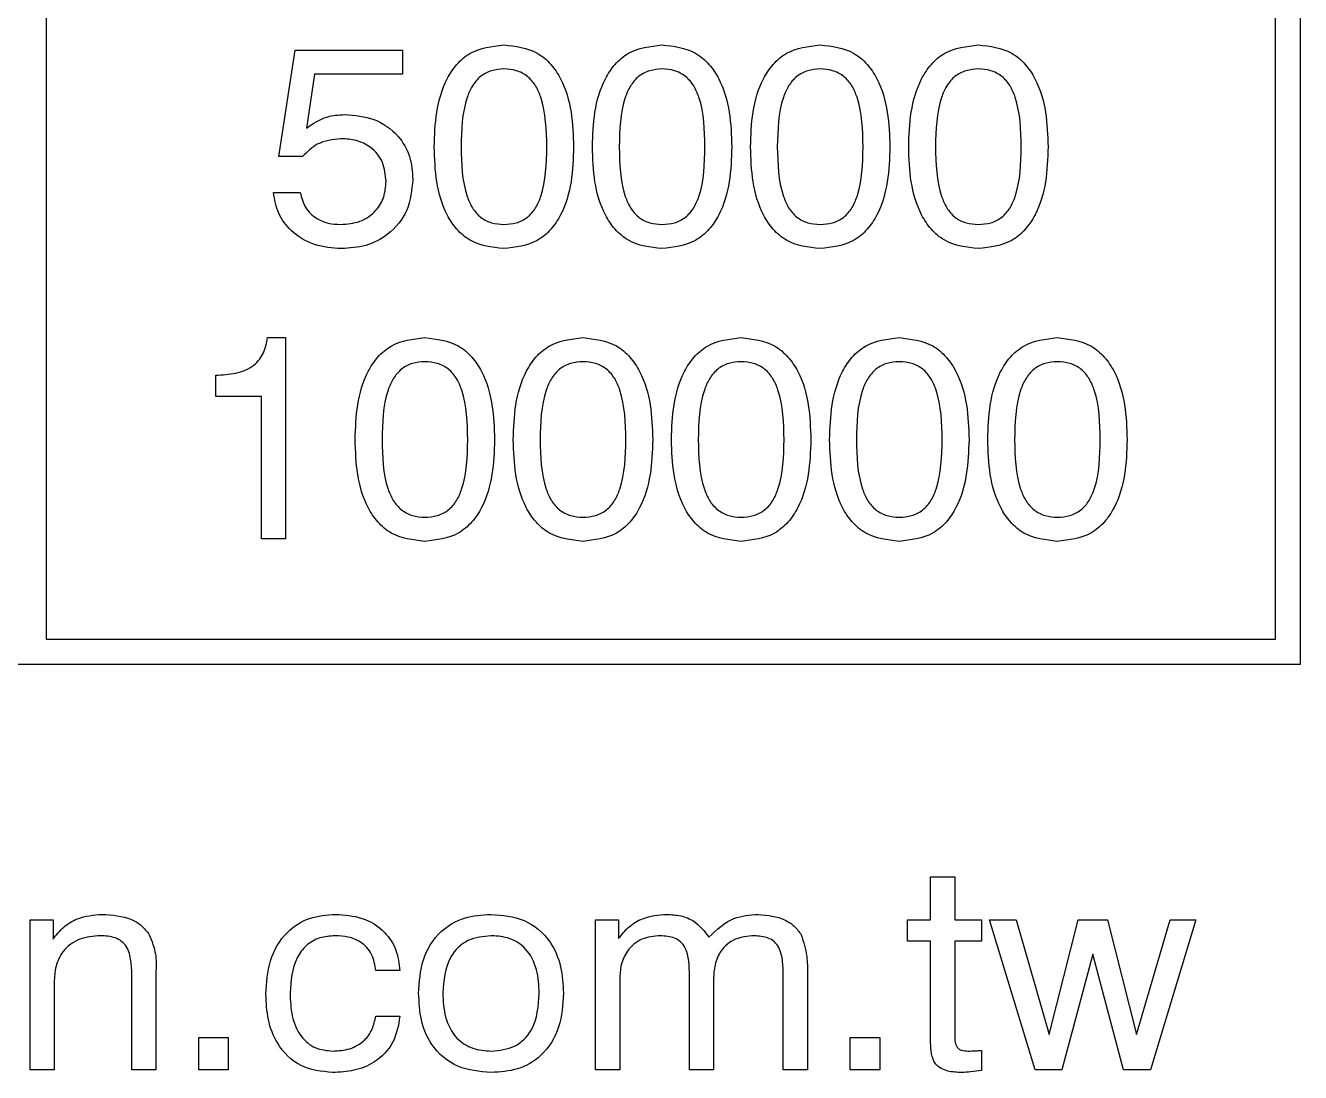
# Model space of a CAD drawing. Header units: millimetres. Extents: x -684 to 5961, y -1281 to 2539.
# Drawn here: x 2801.85 to 2817.09, y -518.65 to -506.13 of the extents above; entities that cross this region are included whole.
import ezdxf

# ---------------------------------------------------------------- set-up
doc = ezdxf.new("R2010")
doc.units = ezdxf.units.MM
doc.header["$LTSCALE"] = 5
doc.header["$MEASUREMENT"] = 0
doc.layers.get('0').update_dxf_attribs({"linetype": 'CONTINUOUS'})

msp = doc.modelspace()

# ---------------------------------------------------------------- linework, layer by layer
for p, q in [((2817.092, -513.765), (2817.092, -451.465)), ((2802.092, -456.265), (2802.092, -513.465)), ((2816.792, -513.465), (2816.792, -456.265)), ((2804.875, -507.695), (2805.07, -506.425)), ((2805.07, -506.425), (2806.353, -506.425)), ((2806.353, -506.425), (2806.353, -506.713)), ((2805.301, -506.713), (2805.204, -507.356)), ((2806.353, -506.713), (2805.301, -506.713)), ((2805.158, -507.695), (2804.875, -507.695)), ((2804.811, -508.126), (2805.131, -508.126)), ((2804.739, -509.861), (2804.955, -509.861)), ((2804.955, -509.861), (2804.955, -512.265)), ((2804.121, -510.566), (2804.121, -510.31)), ((2804.666, -510.566), (2804.121, -510.566)), ((2804.666, -512.265), (2804.666, -510.566)), ((2804.955, -512.265), (2804.666, -512.265)), ((2802.092, -513.465), (2816.792, -513.465)), ((2784.792, -513.765), (2817.092, -513.765)), ((2812.669, -516.307), (2812.957, -516.307)), ((2812.669, -516.82), (2812.669, -516.307)), ((2812.957, -516.307), (2812.957, -516.82)), ((2801.9, -516.82), (2802.175, -516.82)), ((2801.9, -518.615), (2801.9, -516.82)), ((2802.175, -516.82), (2802.175, -517.051)), ((2808.663, -516.82), (2808.938, -516.82)), ((2808.663, -518.615), (2808.663, -516.82)), ((2808.938, -516.82), (2808.938, -517.046)), ((2812.394, -516.82), (2812.669, -516.82)), ((2812.394, -517.076), (2812.394, -516.82)), ((2812.957, -516.82), (2813.278, -516.82)), ((2813.278, -516.82), (2813.278, -517.076)), ((2813.374, -516.82), (2813.693, -516.82)), ((2813.919, -518.615), (2813.374, -516.82)), ((2813.693, -516.82), (2814.085, -518.193)), ((2814.085, -518.193), (2814.432, -516.82)), ((2814.432, -516.82), (2814.784, -516.82)), ((2814.784, -516.82), (2815.131, -518.193)), ((2815.131, -518.193), (2815.533, -516.82)), ((2815.842, -516.82), (2815.297, -518.615)), ((2815.533, -516.82), (2815.842, -516.82)), ((2812.669, -517.076), (2812.394, -517.076)), ((2812.669, -518.291), (2812.669, -517.076)), ((2813.278, -517.076), (2812.957, -517.076)), ((2812.957, -517.076), (2812.957, -518.188)), ((2814.607, -517.232), (2814.239, -518.615)), ((2814.977, -518.615), (2814.607, -517.232)), ((2803.406, -517.429), (2803.406, -518.615)), ((2806.323, -517.429), (2806.034, -517.429)), ((2802.188, -517.573), (2802.188, -518.615)), ((2803.118, -518.615), (2803.118, -517.489)), ((2808.951, -517.535), (2808.951, -518.615)), ((2809.784, -518.615), (2809.784, -517.491)), ((2810.073, -517.535), (2810.073, -518.615)), ((2810.906, -518.615), (2810.906, -517.491)), ((2811.195, -517.466), (2811.195, -518.615)), ((2806.034, -517.974), (2806.323, -517.974)), ((2803.919, -518.23), (2804.271, -518.23)), ((2803.919, -518.615), (2803.919, -518.23)), ((2804.271, -518.23), (2804.271, -518.615)), ((2811.707, -518.23), (2812.06, -518.23)), ((2811.707, -518.615), (2811.707, -518.23)), ((2812.06, -518.23), (2812.06, -518.615)), ((2813.278, -518.382), (2813.278, -518.622)), ((2802.188, -518.615), (2801.9, -518.615)), ((2803.406, -518.615), (2803.118, -518.615)), ((2804.271, -518.615), (2803.919, -518.615)), ((2808.951, -518.615), (2808.663, -518.615)), ((2810.073, -518.615), (2809.784, -518.615)), ((2811.195, -518.615), (2810.906, -518.615)), ((2812.06, -518.615), (2811.707, -518.615)), ((2814.239, -518.615), (2813.919, -518.615)), ((2815.297, -518.615), (2814.977, -518.615))]:
    msp.add_line(p, q)
for points, knots in [([(2806.734, -507.581), (2806.738, -507.442), (2806.747, -507.164), (2806.844, -506.823), (2806.996, -506.589), (2807.212, -506.403), (2807.424, -506.378), (2807.564, -506.361)], [0, 0, 0, 0, 0.25095, 0.501238, 0.626585, 0.75176, 1, 1, 1, 1]), ([(2807.564, -506.361), (2807.706, -506.377), (2807.918, -506.402), (2808.135, -506.588), (2808.289, -506.821), (2808.386, -507.164), (2808.396, -507.442), (2808.4, -507.581)], [0, 0, 0, 0, 0.24832, 0.373489, 0.498826, 0.749057, 1, 1, 1, 1]), ([(2808.625, -507.581), (2808.629, -507.442), (2808.638, -507.164), (2808.735, -506.823), (2808.888, -506.589), (2809.103, -506.403), (2809.315, -506.378), (2809.456, -506.361)], [0, 0, 0, 0, 0.25095, 0.501238, 0.626585, 0.75176, 1, 1, 1, 1]), ([(2809.456, -506.361), (2809.597, -506.377), (2809.809, -506.402), (2810.026, -506.588), (2810.18, -506.821), (2810.277, -507.164), (2810.287, -507.442), (2810.291, -507.581)], [0, 0, 0, 0, 0.24832, 0.373489, 0.498826, 0.749057, 1, 1, 1, 1]), ([(2810.516, -507.581), (2810.52, -507.442), (2810.529, -507.164), (2810.626, -506.823), (2810.779, -506.589), (2810.994, -506.403), (2811.206, -506.378), (2811.347, -506.361)], [0, 0, 0, 0, 0.25095, 0.501238, 0.626585, 0.75176, 1, 1, 1, 1]), ([(2811.347, -506.361), (2811.488, -506.377), (2811.7, -506.402), (2811.917, -506.588), (2812.071, -506.821), (2812.168, -507.164), (2812.178, -507.442), (2812.182, -507.581)], [0, 0, 0, 0, 0.24832, 0.373489, 0.498826, 0.749057, 1, 1, 1, 1]), ([(2812.407, -507.581), (2812.411, -507.442), (2812.421, -507.164), (2812.517, -506.823), (2812.67, -506.589), (2812.885, -506.403), (2813.097, -506.378), (2813.238, -506.361)], [0, 0, 0, 0, 0.25095, 0.501238, 0.626585, 0.75176, 1, 1, 1, 1]), ([(2813.238, -506.361), (2813.379, -506.377), (2813.591, -506.402), (2813.808, -506.588), (2813.962, -506.821), (2814.059, -507.164), (2814.069, -507.442), (2814.073, -507.581)], [0, 0, 0, 0, 0.24832, 0.373489, 0.498826, 0.749057, 1, 1, 1, 1]), ([(2807.567, -506.649), (2807.517, -506.653), (2807.417, -506.66), (2807.28, -506.732), (2807.183, -506.849), (2807.064, -507.126), (2807.059, -507.379), (2807.054, -507.581)], [0, 0, 0, 0, 0.125077, 0.249857, 0.374791, 0.500055, 1, 1, 1, 1]), ([(2808.08, -507.581), (2808.075, -507.379), (2808.07, -507.126), (2807.952, -506.848), (2807.854, -506.731), (2807.717, -506.659), (2807.617, -506.653), (2807.567, -506.649)], [0, 0, 0, 0, 0.499905, 0.625168, 0.750087, 0.874874, 1, 1, 1, 1]), ([(2809.458, -506.649), (2809.408, -506.653), (2809.308, -506.66), (2809.171, -506.732), (2809.074, -506.849), (2808.955, -507.126), (2808.95, -507.379), (2808.945, -507.581)], [0, 0, 0, 0, 0.125077, 0.249857, 0.374791, 0.500055, 1, 1, 1, 1]), ([(2809.971, -507.581), (2809.966, -507.379), (2809.961, -507.126), (2809.843, -506.848), (2809.745, -506.731), (2809.608, -506.659), (2809.508, -506.653), (2809.458, -506.649)], [0, 0, 0, 0, 0.499905, 0.625168, 0.750087, 0.874874, 1, 1, 1, 1]), ([(2811.349, -506.649), (2811.299, -506.653), (2811.199, -506.66), (2811.062, -506.732), (2810.965, -506.849), (2810.846, -507.126), (2810.841, -507.379), (2810.836, -507.581)], [0, 0, 0, 0, 0.125077, 0.249857, 0.374791, 0.500055, 1, 1, 1, 1]), ([(2811.862, -507.581), (2811.857, -507.379), (2811.852, -507.126), (2811.734, -506.848), (2811.636, -506.731), (2811.499, -506.659), (2811.399, -506.653), (2811.349, -506.649)], [0, 0, 0, 0, 0.499905, 0.625168, 0.750087, 0.874874, 1, 1, 1, 1]), ([(2813.24, -506.649), (2813.19, -506.653), (2813.09, -506.66), (2812.953, -506.732), (2812.856, -506.849), (2812.737, -507.126), (2812.732, -507.379), (2812.727, -507.581)], [0, 0, 0, 0, 0.125077, 0.249857, 0.374791, 0.500055, 1, 1, 1, 1]), ([(2813.753, -507.581), (2813.748, -507.379), (2813.743, -507.126), (2813.625, -506.848), (2813.528, -506.731), (2813.39, -506.659), (2813.29, -506.653), (2813.24, -506.649)], [0, 0, 0, 0, 0.4999053, 0.6251684, 0.7500875, 0.8748739, 1, 1, 1, 1]), ([(2805.204, -507.356), (2805.283, -507.303), (2805.423, -507.208), (2805.591, -507.199), (2805.665, -507.194)], [0, 0, 0, 0, 0.558781, 1, 1, 1, 1]), ([(2805.665, -507.194), (2805.784, -507.204), (2806.021, -507.222), (2806.302, -507.421), (2806.457, -507.69), (2806.471, -507.877), (2806.477, -507.97)], [0, 0, 0, 0, 0.280318, 0.559441, 0.779445, 1, 1, 1, 1]), ([(2805.618, -507.483), (2805.519, -507.494), (2805.34, -507.514), (2805.214, -507.64), (2805.158, -507.695)], [0, 0, 0, 0, 0.559183, 1, 1, 1, 1]), ([(2806.157, -507.996), (2806.15, -507.917), (2806.136, -507.759), (2805.99, -507.581), (2805.804, -507.493), (2805.68, -507.486), (2805.618, -507.483)], [0, 0, 0, 0, 0.28003, 0.558887, 0.779145, 1, 1, 1, 1]), ([(2807.564, -508.797), (2807.424, -508.78), (2807.212, -508.756), (2806.997, -508.57), (2806.844, -508.338), (2806.748, -507.997), (2806.738, -507.72), (2806.734, -507.581)], [0, 0, 0, 0, 0.248318, 0.373488, 0.498815, 0.749079, 1, 1, 1, 1]), ([(2807.054, -507.581), (2807.059, -507.783), (2807.064, -508.035), (2807.183, -508.311), (2807.281, -508.427), (2807.417, -508.498), (2807.517, -508.505), (2807.567, -508.508)], [0, 0, 0, 0, 0.4999, 0.625162, 0.750085, 0.874883, 1, 1, 1, 1]), ([(2808.4, -507.581), (2808.396, -507.72), (2808.386, -507.998), (2808.289, -508.339), (2808.135, -508.572), (2807.918, -508.757), (2807.705, -508.781), (2807.564, -508.797)], [0, 0, 0, 0, 0.250904, 0.501105, 0.626433, 0.751621, 1, 1, 1, 1]), ([(2807.567, -508.508), (2807.617, -508.505), (2807.717, -508.499), (2807.854, -508.428), (2807.952, -508.312), (2808.07, -508.035), (2808.075, -507.783), (2808.08, -507.581)], [0, 0, 0, 0, 0.125106, 0.249966, 0.3749, 0.500145, 1, 1, 1, 1]), ([(2809.456, -508.797), (2809.315, -508.78), (2809.103, -508.756), (2808.888, -508.57), (2808.735, -508.338), (2808.639, -507.997), (2808.629, -507.72), (2808.625, -507.581)], [0, 0, 0, 0, 0.248318, 0.373488, 0.498815, 0.749079, 1, 1, 1, 1]), ([(2808.945, -507.581), (2808.95, -507.783), (2808.955, -508.035), (2809.074, -508.311), (2809.172, -508.427), (2809.308, -508.498), (2809.408, -508.505), (2809.458, -508.508)], [0, 0, 0, 0, 0.4999, 0.625162, 0.750085, 0.874883, 1, 1, 1, 1]), ([(2810.291, -507.581), (2810.287, -507.72), (2810.277, -507.998), (2810.18, -508.339), (2810.026, -508.572), (2809.809, -508.757), (2809.596, -508.781), (2809.456, -508.797)], [0, 0, 0, 0, 0.250904, 0.501105, 0.626433, 0.751621, 1, 1, 1, 1]), ([(2809.458, -508.508), (2809.508, -508.505), (2809.608, -508.499), (2809.745, -508.428), (2809.843, -508.312), (2809.961, -508.035), (2809.966, -507.783), (2809.971, -507.581)], [0, 0, 0, 0, 0.125106, 0.249966, 0.3749, 0.500145, 1, 1, 1, 1]), ([(2811.347, -508.797), (2811.206, -508.78), (2810.994, -508.756), (2810.779, -508.57), (2810.626, -508.338), (2810.53, -507.997), (2810.52, -507.72), (2810.516, -507.581)], [0, 0, 0, 0, 0.248318, 0.373488, 0.498815, 0.749079, 1, 1, 1, 1]), ([(2810.836, -507.581), (2810.841, -507.783), (2810.847, -508.035), (2810.965, -508.311), (2811.063, -508.427), (2811.199, -508.498), (2811.299, -508.505), (2811.349, -508.508)], [0, 0, 0, 0, 0.4999, 0.625162, 0.750085, 0.874883, 1, 1, 1, 1]), ([(2812.182, -507.581), (2812.178, -507.72), (2812.168, -507.998), (2812.071, -508.339), (2811.917, -508.572), (2811.7, -508.757), (2811.488, -508.781), (2811.347, -508.797)], [0, 0, 0, 0, 0.250904, 0.501105, 0.626433, 0.751621, 1, 1, 1, 1]), ([(2811.349, -508.508), (2811.399, -508.505), (2811.499, -508.499), (2811.636, -508.428), (2811.734, -508.312), (2811.852, -508.035), (2811.857, -507.783), (2811.862, -507.581)], [0, 0, 0, 0, 0.125106, 0.249966, 0.3749, 0.500145, 1, 1, 1, 1]), ([(2813.238, -508.797), (2813.097, -508.78), (2812.885, -508.756), (2812.67, -508.57), (2812.517, -508.338), (2812.421, -507.997), (2812.411, -507.72), (2812.407, -507.581)], [0, 0, 0, 0, 0.248318, 0.373488, 0.498815, 0.749079, 1, 1, 1, 1]), ([(2812.727, -507.581), (2812.732, -507.783), (2812.738, -508.035), (2812.856, -508.311), (2812.954, -508.427), (2813.09, -508.498), (2813.19, -508.505), (2813.24, -508.508)], [0, 0, 0, 0, 0.4999005, 0.6251624, 0.7500851, 0.8748829, 1, 1, 1, 1]), ([(2814.073, -507.581), (2814.069, -507.72), (2814.059, -507.998), (2813.962, -508.339), (2813.808, -508.572), (2813.591, -508.757), (2813.379, -508.781), (2813.238, -508.797)], [0, 0, 0, 0, 0.2509043, 0.5011052, 0.6264325, 0.7516211, 1, 1, 1, 1]), ([(2813.24, -508.508), (2813.29, -508.505), (2813.39, -508.499), (2813.527, -508.428), (2813.625, -508.312), (2813.743, -508.035), (2813.748, -507.783), (2813.753, -507.581)], [0, 0, 0, 0, 0.125106, 0.249966, 0.3749, 0.500145, 1, 1, 1, 1]), ([(2805.615, -508.508), (2805.694, -508.502), (2805.851, -508.49), (2806.037, -508.36), (2806.143, -508.182), (2806.152, -508.058), (2806.157, -507.996)], [0, 0, 0, 0, 0.280299, 0.559508, 0.779459, 1, 1, 1, 1]), ([(2806.477, -507.97), (2806.465, -508.096), (2806.441, -508.347), (2806.21, -508.629), (2805.918, -508.777), (2805.721, -508.79), (2805.623, -508.797)], [0, 0, 0, 0, 0.279844, 0.558963, 0.779249, 1, 1, 1, 1]), ([(2805.623, -508.797), (2805.514, -508.789), (2805.295, -508.772), (2805.027, -508.61), (2804.856, -508.38), (2804.826, -508.211), (2804.811, -508.126)], [0, 0, 0, 0, 0.280335, 0.55975, 0.779719, 1, 1, 1, 1]), ([(2805.131, -508.126), (2805.147, -508.188), (2805.179, -508.311), (2805.313, -508.437), (2805.465, -508.5), (2805.565, -508.506), (2805.615, -508.508)], [0, 0, 0, 0, 0.279727, 0.558835, 0.779247, 1, 1, 1, 1]), ([(2804.121, -510.31), (2804.201, -510.306), (2804.36, -510.298), (2804.574, -510.215), (2804.706, -510.047), (2804.728, -509.923), (2804.739, -509.861)], [0, 0, 0, 0, 0.2810642, 0.5603627, 0.7796786, 1, 1, 1, 1]), ([(2805.788, -511.081), (2805.793, -510.942), (2805.802, -510.664), (2805.898, -510.323), (2806.051, -510.089), (2806.266, -509.903), (2806.478, -509.878), (2806.619, -509.861)], [0, 0, 0, 0, 0.2509496, 0.5012375, 0.6265852, 0.7517598, 1, 1, 1, 1]), ([(2806.619, -509.861), (2806.76, -509.877), (2806.973, -509.902), (2807.189, -510.088), (2807.343, -510.321), (2807.441, -510.664), (2807.45, -510.942), (2807.455, -511.081)], [0, 0, 0, 0, 0.24832, 0.373489, 0.498826, 0.749057, 1, 1, 1, 1]), ([(2807.679, -511.081), (2807.684, -510.942), (2807.693, -510.664), (2807.789, -510.323), (2807.942, -510.089), (2808.157, -509.903), (2808.369, -509.878), (2808.51, -509.861)], [0, 0, 0, 0, 0.25095, 0.501238, 0.626585, 0.75176, 1, 1, 1, 1]), ([(2808.51, -509.861), (2808.651, -509.877), (2808.864, -509.902), (2809.08, -510.088), (2809.235, -510.321), (2809.332, -510.664), (2809.341, -510.942), (2809.346, -511.081)], [0, 0, 0, 0, 0.2483197, 0.3734886, 0.4988257, 0.7490574, 1, 1, 1, 1]), ([(2809.57, -511.081), (2809.575, -510.942), (2809.584, -510.664), (2809.68, -510.323), (2809.833, -510.089), (2810.048, -509.903), (2810.26, -509.878), (2810.401, -509.861)], [0, 0, 0, 0, 0.25095, 0.501238, 0.626585, 0.75176, 1, 1, 1, 1]), ([(2810.401, -509.861), (2810.542, -509.877), (2810.755, -509.902), (2810.971, -510.088), (2811.126, -510.321), (2811.223, -510.664), (2811.232, -510.942), (2811.237, -511.081)], [0, 0, 0, 0, 0.24832, 0.373489, 0.498826, 0.749057, 1, 1, 1, 1]), ([(2811.461, -511.081), (2811.466, -510.942), (2811.475, -510.664), (2811.571, -510.323), (2811.724, -510.089), (2811.939, -509.903), (2812.151, -509.878), (2812.292, -509.861)], [0, 0, 0, 0, 0.25095, 0.501238, 0.626585, 0.75176, 1, 1, 1, 1]), ([(2812.292, -509.861), (2812.433, -509.877), (2812.646, -509.902), (2812.862, -510.088), (2813.017, -510.321), (2813.114, -510.664), (2813.123, -510.942), (2813.128, -511.081)], [0, 0, 0, 0, 0.24832, 0.373489, 0.498826, 0.749057, 1, 1, 1, 1]), ([(2813.352, -511.081), (2813.357, -510.942), (2813.366, -510.664), (2813.462, -510.323), (2813.615, -510.089), (2813.83, -509.903), (2814.042, -509.878), (2814.183, -509.861)], [0, 0, 0, 0, 0.25095, 0.501238, 0.626585, 0.75176, 1, 1, 1, 1]), ([(2814.183, -509.861), (2814.324, -509.877), (2814.537, -509.902), (2814.753, -510.088), (2814.908, -510.321), (2815.005, -510.664), (2815.014, -510.942), (2815.019, -511.081)], [0, 0, 0, 0, 0.24832, 0.373489, 0.498826, 0.749057, 1, 1, 1, 1]), ([(2806.621, -510.149), (2806.571, -510.153), (2806.471, -510.16), (2806.335, -510.232), (2806.237, -510.349), (2806.119, -510.626), (2806.113, -510.879), (2806.109, -511.081)], [0, 0, 0, 0, 0.125077, 0.249857, 0.374791, 0.500055, 1, 1, 1, 1]), ([(2807.134, -511.081), (2807.13, -510.879), (2807.124, -510.626), (2807.007, -510.348), (2806.909, -510.231), (2806.772, -510.159), (2806.672, -510.153), (2806.621, -510.149)], [0, 0, 0, 0, 0.499905, 0.625168, 0.750087, 0.874874, 1, 1, 1, 1]), ([(2808.513, -510.149), (2808.462, -510.153), (2808.362, -510.16), (2808.226, -510.232), (2808.128, -510.349), (2808.01, -510.626), (2808.004, -510.879), (2808, -511.081)], [0, 0, 0, 0, 0.125077, 0.249857, 0.374791, 0.500055, 1, 1, 1, 1]), ([(2809.025, -511.081), (2809.021, -510.879), (2809.015, -510.626), (2808.898, -510.348), (2808.8, -510.231), (2808.663, -510.159), (2808.563, -510.153), (2808.513, -510.149)], [0, 0, 0, 0, 0.499905, 0.625168, 0.750087, 0.874874, 1, 1, 1, 1]), ([(2810.404, -510.149), (2810.353, -510.153), (2810.253, -510.16), (2810.117, -510.232), (2810.019, -510.349), (2809.901, -510.626), (2809.895, -510.879), (2809.891, -511.081)], [0, 0, 0, 0, 0.125077, 0.249857, 0.374791, 0.500055, 1, 1, 1, 1]), ([(2810.916, -511.081), (2810.912, -510.879), (2810.906, -510.626), (2810.789, -510.348), (2810.691, -510.231), (2810.554, -510.159), (2810.454, -510.153), (2810.404, -510.149)], [0, 0, 0, 0, 0.499905, 0.625168, 0.750087, 0.874874, 1, 1, 1, 1]), ([(2812.295, -510.149), (2812.244, -510.153), (2812.144, -510.16), (2812.008, -510.232), (2811.91, -510.349), (2811.792, -510.626), (2811.786, -510.879), (2811.782, -511.081)], [0, 0, 0, 0, 0.125077, 0.249857, 0.374791, 0.500055, 1, 1, 1, 1]), ([(2812.807, -511.081), (2812.803, -510.879), (2812.797, -510.626), (2812.68, -510.348), (2812.582, -510.231), (2812.445, -510.159), (2812.345, -510.153), (2812.295, -510.149)], [0, 0, 0, 0, 0.4999053, 0.6251684, 0.7500875, 0.8748739, 1, 1, 1, 1]), ([(2814.186, -510.149), (2814.135, -510.153), (2814.035, -510.16), (2813.899, -510.232), (2813.801, -510.349), (2813.683, -510.626), (2813.677, -510.879), (2813.673, -511.081)], [0, 0, 0, 0, 0.125077, 0.249857, 0.374791, 0.500055, 1, 1, 1, 1]), ([(2814.698, -511.081), (2814.694, -510.879), (2814.688, -510.626), (2814.571, -510.348), (2814.473, -510.231), (2814.336, -510.159), (2814.236, -510.153), (2814.186, -510.149)], [0, 0, 0, 0, 0.499905, 0.625168, 0.750087, 0.874874, 1, 1, 1, 1]), ([(2806.619, -512.297), (2806.478, -512.28), (2806.267, -512.256), (2806.052, -512.07), (2805.898, -511.838), (2805.802, -511.497), (2805.793, -511.22), (2805.788, -511.081)], [0, 0, 0, 0, 0.248318, 0.373488, 0.498815, 0.749079, 1, 1, 1, 1]), ([(2806.109, -511.081), (2806.113, -511.283), (2806.119, -511.535), (2806.237, -511.811), (2806.336, -511.927), (2806.472, -511.998), (2806.572, -512.005), (2806.621, -512.008)], [0, 0, 0, 0, 0.4999, 0.625162, 0.750085, 0.874883, 1, 1, 1, 1]), ([(2807.455, -511.081), (2807.45, -511.22), (2807.44, -511.498), (2807.343, -511.839), (2807.189, -512.072), (2806.972, -512.257), (2806.76, -512.281), (2806.619, -512.297)], [0, 0, 0, 0, 0.250904, 0.501105, 0.626433, 0.751621, 1, 1, 1, 1]), ([(2806.621, -512.008), (2806.671, -512.005), (2806.771, -511.999), (2806.908, -511.928), (2807.006, -511.812), (2807.124, -511.535), (2807.13, -511.283), (2807.134, -511.081)], [0, 0, 0, 0, 0.125106, 0.249966, 0.3749, 0.500145, 1, 1, 1, 1]), ([(2808.51, -512.297), (2808.369, -512.28), (2808.158, -512.256), (2807.943, -512.07), (2807.789, -511.838), (2807.693, -511.497), (2807.684, -511.22), (2807.679, -511.081)], [0, 0, 0, 0, 0.248318, 0.373488, 0.498815, 0.749079, 1, 1, 1, 1]), ([(2808, -511.081), (2808.004, -511.283), (2808.01, -511.535), (2808.128, -511.811), (2808.227, -511.927), (2808.363, -511.998), (2808.463, -512.005), (2808.513, -512.008)], [0, 0, 0, 0, 0.4999, 0.625162, 0.750085, 0.874883, 1, 1, 1, 1]), ([(2809.346, -511.081), (2809.341, -511.22), (2809.331, -511.498), (2809.234, -511.839), (2809.08, -512.072), (2808.863, -512.257), (2808.651, -512.281), (2808.51, -512.297)], [0, 0, 0, 0, 0.250904, 0.501105, 0.626433, 0.751621, 1, 1, 1, 1]), ([(2808.513, -512.008), (2808.562, -512.005), (2808.662, -511.999), (2808.799, -511.928), (2808.897, -511.812), (2809.015, -511.535), (2809.021, -511.283), (2809.025, -511.081)], [0, 0, 0, 0, 0.125106, 0.249966, 0.3749, 0.500145, 1, 1, 1, 1]), ([(2810.401, -512.297), (2810.26, -512.28), (2810.049, -512.256), (2809.834, -512.07), (2809.68, -511.838), (2809.584, -511.497), (2809.575, -511.22), (2809.57, -511.081)], [0, 0, 0, 0, 0.248318, 0.373488, 0.498815, 0.749079, 1, 1, 1, 1]), ([(2809.891, -511.081), (2809.895, -511.283), (2809.901, -511.535), (2810.019, -511.811), (2810.118, -511.927), (2810.254, -511.998), (2810.354, -512.005), (2810.404, -512.008)], [0, 0, 0, 0, 0.4999, 0.625162, 0.750085, 0.874883, 1, 1, 1, 1]), ([(2811.237, -511.081), (2811.232, -511.22), (2811.222, -511.498), (2811.125, -511.839), (2810.971, -512.072), (2810.754, -512.257), (2810.542, -512.281), (2810.401, -512.297)], [0, 0, 0, 0, 0.250904, 0.501105, 0.626433, 0.751621, 1, 1, 1, 1]), ([(2810.404, -512.008), (2810.454, -512.005), (2810.553, -511.999), (2810.69, -511.928), (2810.788, -511.812), (2810.906, -511.535), (2810.912, -511.283), (2810.916, -511.081)], [0, 0, 0, 0, 0.125106, 0.249966, 0.3749, 0.500145, 1, 1, 1, 1]), ([(2812.292, -512.297), (2812.151, -512.28), (2811.94, -512.256), (2811.725, -512.07), (2811.571, -511.838), (2811.475, -511.497), (2811.466, -511.22), (2811.461, -511.081)], [0, 0, 0, 0, 0.2483184, 0.373488, 0.4988149, 0.7490793, 1, 1, 1, 1]), ([(2811.782, -511.081), (2811.786, -511.283), (2811.792, -511.535), (2811.91, -511.811), (2812.009, -511.927), (2812.145, -511.998), (2812.245, -512.005), (2812.295, -512.008)], [0, 0, 0, 0, 0.4999, 0.625162, 0.750085, 0.874883, 1, 1, 1, 1]), ([(2813.128, -511.081), (2813.123, -511.22), (2813.113, -511.498), (2813.016, -511.839), (2812.862, -512.072), (2812.645, -512.257), (2812.433, -512.281), (2812.292, -512.297)], [0, 0, 0, 0, 0.250904, 0.501105, 0.626433, 0.751621, 1, 1, 1, 1]), ([(2812.295, -512.008), (2812.345, -512.005), (2812.444, -511.999), (2812.581, -511.928), (2812.679, -511.812), (2812.797, -511.535), (2812.803, -511.283), (2812.807, -511.081)], [0, 0, 0, 0, 0.1251062, 0.2499664, 0.3749005, 0.5001455, 1, 1, 1, 1]), ([(2814.183, -512.297), (2814.042, -512.28), (2813.831, -512.256), (2813.616, -512.07), (2813.462, -511.838), (2813.366, -511.497), (2813.357, -511.22), (2813.352, -511.081)], [0, 0, 0, 0, 0.2483184, 0.373488, 0.4988149, 0.7490793, 1, 1, 1, 1]), ([(2813.673, -511.081), (2813.677, -511.283), (2813.683, -511.535), (2813.801, -511.811), (2813.9, -511.927), (2814.036, -511.998), (2814.136, -512.005), (2814.186, -512.008)], [0, 0, 0, 0, 0.4999, 0.625162, 0.750085, 0.874883, 1, 1, 1, 1]), ([(2815.019, -511.081), (2815.014, -511.22), (2815.004, -511.498), (2814.907, -511.839), (2814.753, -512.072), (2814.536, -512.257), (2814.324, -512.281), (2814.183, -512.297)], [0, 0, 0, 0, 0.250904, 0.501105, 0.626433, 0.751621, 1, 1, 1, 1]), ([(2814.186, -512.008), (2814.236, -512.005), (2814.335, -511.999), (2814.472, -511.928), (2814.57, -511.812), (2814.688, -511.535), (2814.694, -511.283), (2814.698, -511.081)], [0, 0, 0, 0, 0.125106, 0.249966, 0.3749, 0.500145, 1, 1, 1, 1]), ([(2802.175, -517.051), (2802.215, -517.001), (2802.296, -516.902), (2802.495, -516.779), (2802.66, -516.765), (2802.761, -516.756)], [0, 0, 0, 0, 0.280598, 0.560761, 1, 1, 1, 1]), ([(2802.761, -516.756), (2802.882, -516.764), (2803.051, -516.776), (2803.24, -516.886), (2803.297, -516.961), (2803.326, -516.999)], [0, 0, 0, 0, 0.5589832, 0.7795369, 1, 1, 1, 1]), ([(2804.72, -517.709), (2804.728, -517.575), (2804.744, -517.307), (2804.937, -516.971), (2805.237, -516.779), (2805.448, -516.764), (2805.554, -516.756)], [0, 0, 0, 0, 0.280723, 0.559837, 0.779563, 1, 1, 1, 1]), ([(2805.554, -516.756), (2805.661, -516.763), (2805.875, -516.778), (2806.138, -516.941), (2806.293, -517.177), (2806.313, -517.345), (2806.323, -517.429)], [0, 0, 0, 0, 0.2804982, 0.5596357, 0.7795283, 1, 1, 1, 1]), ([(2806.547, -517.7), (2806.555, -517.564), (2806.572, -517.292), (2806.778, -516.955), (2807.09, -516.777), (2807.304, -516.763), (2807.411, -516.756)], [0, 0, 0, 0, 0.280692, 0.5596, 0.779371, 1, 1, 1, 1]), ([(2807.411, -516.756), (2807.548, -516.767), (2807.822, -516.79), (2808.127, -517.051), (2808.261, -517.38), (2808.272, -517.593), (2808.278, -517.7)], [0, 0, 0, 0, 0.280045, 0.558499, 0.778927, 1, 1, 1, 1]), ([(2808.938, -517.046), (2808.977, -516.997), (2809.056, -516.899), (2809.252, -516.778), (2809.414, -516.764), (2809.513, -516.756)], [0, 0, 0, 0, 0.280562, 0.560841, 1, 1, 1, 1]), ([(2809.513, -516.756), (2809.569, -516.759), (2809.681, -516.765), (2809.874, -516.841), (2809.963, -516.958), (2810.018, -517.029)], [0, 0, 0, 0, 0.280949, 0.561303, 1, 1, 1, 1]), ([(2810.018, -517.029), (2810.111, -516.94), (2810.278, -516.78), (2810.507, -516.763), (2810.608, -516.756)], [0, 0, 0, 0, 0.558894, 1, 1, 1, 1]), ([(2810.608, -516.756), (2810.72, -516.766), (2810.876, -516.781), (2811.044, -516.893), (2811.095, -516.965), (2811.121, -517)], [0, 0, 0, 0, 0.55848, 0.779312, 1, 1, 1, 1]), ([(2802.743, -517.012), (2802.658, -517.018), (2802.49, -517.03), (2802.292, -517.176), (2802.199, -517.375), (2802.192, -517.507), (2802.188, -517.573)], [0, 0, 0, 0, 0.280405, 0.55889, 0.779041, 1, 1, 1, 1]), ([(2803.118, -517.489), (2803.116, -517.43), (2803.112, -517.313), (2803.077, -517.165), (2802.998, -517.074), (2802.891, -517.02), (2802.802, -517.015), (2802.743, -517.012)], [0, 0, 0, 0, 0.250761, 0.500263, 0.625086, 0.750169, 1, 1, 1, 1]), ([(2803.326, -516.999), (2803.356, -517.076), (2803.411, -517.215), (2803.408, -517.363), (2803.406, -517.429)], [0, 0, 0, 0, 0.557522, 1, 1, 1, 1]), ([(2805.548, -517.012), (2805.486, -517.016), (2805.363, -517.025), (2805.197, -517.12), (2805.034, -517.34), (2805.019, -517.551), (2805.009, -517.699)], [0, 0, 0, 0, 0.187305, 0.374033, 0.561031, 1, 1, 1, 1]), ([(2806.034, -517.429), (2806.024, -517.362), (2806.003, -517.228), (2805.869, -517.084), (2805.706, -517.02), (2805.601, -517.015), (2805.548, -517.012)], [0, 0, 0, 0, 0.279997, 0.558677, 0.77906, 1, 1, 1, 1]), ([(2807.416, -517.012), (2807.319, -517.021), (2807.126, -517.038), (2806.864, -517.297), (2806.846, -517.547), (2806.836, -517.7)], [0, 0, 0, 0, 0.280832, 0.559915, 1, 1, 1, 1]), ([(2807.989, -517.7), (2807.985, -517.605), (2807.975, -517.415), (2807.854, -517.168), (2807.641, -517.028), (2807.491, -517.017), (2807.416, -517.012)], [0, 0, 0, 0, 0.281014, 0.560095, 0.779566, 1, 1, 1, 1]), ([(2809.438, -517.012), (2809.361, -517.019), (2809.209, -517.031), (2809.039, -517.176), (2808.96, -517.357), (2808.954, -517.476), (2808.951, -517.535)], [0, 0, 0, 0, 0.279972, 0.558562, 0.778948, 1, 1, 1, 1]), ([(2809.784, -517.491), (2809.784, -517.373), (2809.784, -517.225), (2809.684, -517.08), (2809.583, -517.021), (2809.496, -517.016), (2809.438, -517.012)], [0, 0, 0, 0, 0.499434, 0.624551, 0.749815, 1, 1, 1, 1]), ([(2810.558, -517.012), (2810.481, -517.018), (2810.329, -517.03), (2810.157, -517.174), (2810.082, -517.357), (2810.076, -517.476), (2810.073, -517.535)], [0, 0, 0, 0, 0.280082, 0.558558, 0.778952, 1, 1, 1, 1]), ([(2810.906, -517.491), (2810.906, -517.373), (2810.906, -517.224), (2810.805, -517.079), (2810.703, -517.021), (2810.616, -517.016), (2810.558, -517.012)], [0, 0, 0, 0, 0.499383, 0.624496, 0.749777, 1, 1, 1, 1]), ([(2811.121, -517), (2811.149, -517.085), (2811.198, -517.236), (2811.196, -517.396), (2811.195, -517.466)], [0, 0, 0, 0, 0.55807, 1, 1, 1, 1]), ([(2805.518, -518.647), (2805.386, -518.633), (2805.124, -518.606), (2804.853, -518.331), (2804.735, -518.016), (2804.725, -517.811), (2804.72, -517.709)], [0, 0, 0, 0, 0.279474, 0.558062, 0.778749, 1, 1, 1, 1]), ([(2805.009, -517.699), (2805.013, -517.79), (2805.021, -517.971), (2805.117, -518.212), (2805.304, -518.37), (2805.448, -518.384), (2805.52, -518.39)], [0, 0, 0, 0, 0.281199, 0.561006, 0.780199, 1, 1, 1, 1]), ([(2807.414, -518.647), (2807.277, -518.635), (2807.003, -518.613), (2806.697, -518.351), (2806.563, -518.021), (2806.553, -517.807), (2806.547, -517.7)], [0, 0, 0, 0, 0.280096, 0.55845, 0.778886, 1, 1, 1, 1]), ([(2806.836, -517.7), (2806.84, -517.796), (2806.85, -517.987), (2806.974, -518.236), (2807.19, -518.374), (2807.34, -518.385), (2807.416, -518.39)], [0, 0, 0, 0, 0.281015, 0.560104, 0.779569, 1, 1, 1, 1]), ([(2808.278, -517.7), (2808.27, -517.837), (2808.253, -518.109), (2808.048, -518.447), (2807.735, -518.626), (2807.521, -518.64), (2807.414, -518.647)], [0, 0, 0, 0, 0.280722, 0.559609, 0.779361, 1, 1, 1, 1]), ([(2807.416, -518.39), (2807.513, -518.381), (2807.705, -518.364), (2807.962, -518.102), (2807.979, -517.853), (2807.989, -517.7)], [0, 0, 0, 0, 0.28072, 0.559786, 1, 1, 1, 1]), ([(2806.323, -517.974), (2806.304, -518.083), (2806.267, -518.301), (2806.041, -518.53), (2805.776, -518.634), (2805.604, -518.642), (2805.518, -518.647)], [0, 0, 0, 0, 0.279743, 0.558522, 0.779008, 1, 1, 1, 1]), ([(2805.52, -518.39), (2805.589, -518.386), (2805.726, -518.378), (2805.897, -518.28), (2806, -518.132), (2806.023, -518.026), (2806.034, -517.974)], [0, 0, 0, 0, 0.280411, 0.559471, 0.779466, 1, 1, 1, 1]), ([(2812.957, -518.188), (2812.956, -518.241), (2812.955, -518.307), (2813.006, -518.367), (2813.053, -518.388), (2813.091, -518.389), (2813.117, -518.39)], [0, 0, 0, 0, 0.498795, 0.62372, 0.749288, 1, 1, 1, 1]), ([(2813.043, -518.647), (2812.987, -518.645), (2812.875, -518.642), (2812.723, -518.567), (2812.674, -518.423), (2812.67, -518.335), (2812.669, -518.291)], [0, 0, 0, 0, 0.281597, 0.558482, 0.778539, 1, 1, 1, 1]), ([(2813.117, -518.39), (2813.147, -518.39), (2813.201, -518.388), (2813.254, -518.384), (2813.278, -518.382)], [0, 0, 0, 0, 0.55994, 1, 1, 1, 1]), ([(2813.278, -518.622), (2813.234, -518.629), (2813.157, -518.642), (2813.078, -518.645), (2813.043, -518.647)], [0, 0, 0, 0, 0.560058, 1, 1, 1, 1])]:
    msp.add_open_spline(points, degree=3, knots=knots)

doc.saveas('drawing.dxf')
